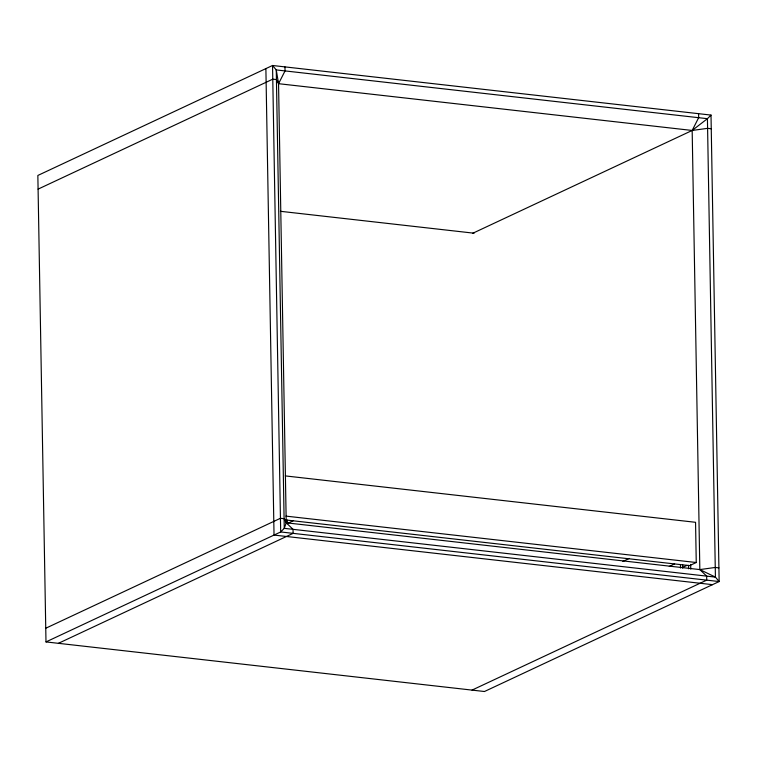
<?xml version="1.0" encoding="UTF-8"?>
<svg xmlns="http://www.w3.org/2000/svg" width="757" height="757" viewBox="0 0 757 757"><rect width="100%" height="100%" fill="white"/><g stroke="black" fill="none" stroke-linecap="round" stroke-linejoin="round"><path stroke-width="1.14" d="M278.51 81.406L286.222 522.803L284.263 528.348L280.686 531.953L45.988 641.917L37.85 175.454L272.539 65.49L711.012 115.083L719.15 581.546L484.461 691.51L45.988 641.917M711.012 115.083L707.426 118.688L692.172 130.459L472.699 233.298M38.087 189.127L272.775 79.163L276.437 79.58L278.557 83.686L692.172 130.459L707.596 128.34L711.249 128.756M45.751 628.244L280.44 518.29L284.102 518.696L286.222 522.803L293.035 529.342L293.11 533.363L58.412 643.327M287.811 523.305L293.158 520.797M622.86 561.429L629.275 558.429M669.283 566.444L674.629 563.937M682.776 567.343L687.044 565.347M285.294 475.907L695.551 522.302L696.251 562.517L689.608 565.63L285.209 519.898M472.037 690.1L706.726 580.136L706.659 576.115L699.837 569.586L286.222 522.803M698.588 113.673L698.654 117.695L692.172 130.459L699.837 569.586L715.261 567.457L718.913 567.873M280.402 211.298L474.071 233.203M285.995 516.123L696.251 562.517M712.498 584.659L274.034 535.076L265.887 68.613M699.837 569.586L715.422 577.108L719.15 581.546L280.686 531.953L272.539 65.49L276.267 69.928L278.557 83.686L285.039 70.921L284.963 66.9M690.677 564.419L690.763 569.113M688.501 565.29L688.567 568.8M682.663 564.779L682.719 568.195M680.467 564.599L680.534 568.043M287.31 520.135L287.376 523.579M707.426 118.688L276.267 69.928L284.263 528.348L715.422 577.108L707.426 118.688"/></g></svg>
